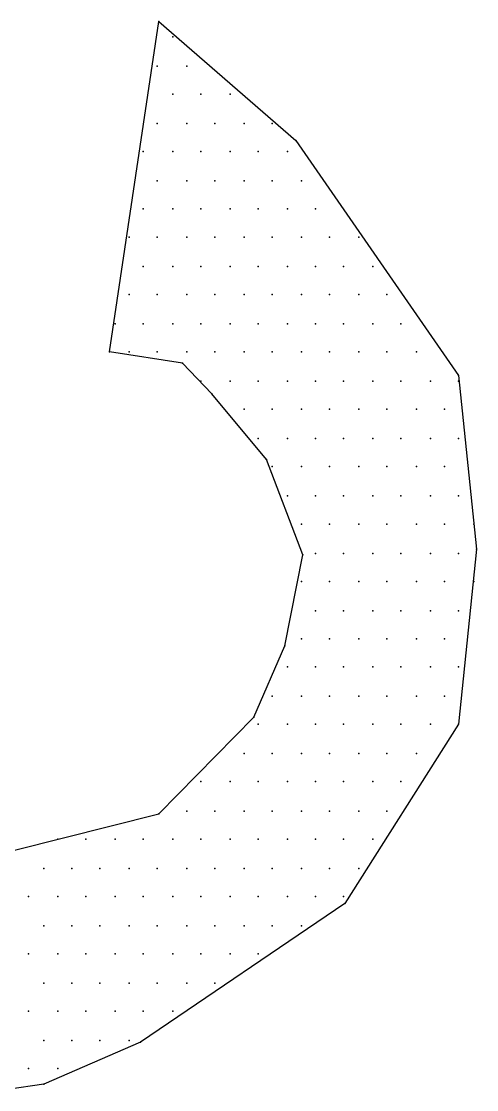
# Model space of a CAD drawing. Extents: x 199580 to 199930, y 645370 to 645670.
# Drawn here: x 199640.675 to 199641.361, y 645648.153 to 645649.764 of the extents above; entities that cross this region are included whole.
import ezdxf

# ---------------------------------------------------------------- set-up
doc = ezdxf.new("R2010")
doc.units = 0
doc.header["$LTSCALE"] = 0.2
doc.layers.add('KOTERET', color=1, linetype='Continuous')

msp = doc.modelspace()

# ---------------------------------------------------------------- linework, layer by layer
at = {"layer": 'KOTERET', "color": 2, "linetype": 'Continuous'}
for points in [[(199640.8076, 645649.2655), (199640.8815, 645649.7638)], [(199640.8815, 645649.7638), (199641.0884, 645649.5843)], [(199640.9026, 645649.7405), (199640.9026, 645649.7405)], [(199640.8794, 645649.6962), (199640.8794, 645649.6962)], [(199640.9237, 645649.6962), (199640.9237, 645649.6962)], [(199640.9026, 645649.654), (199640.9026, 645649.654)], [(199640.9448, 645649.654), (199640.9448, 645649.654)], [(199640.9891, 645649.654), (199640.9891, 645649.654)], [(199640.8794, 645649.6097), (199640.8794, 645649.6097)], [(199640.9237, 645649.6097), (199640.9237, 645649.6097)], [(199640.9659, 645649.6097), (199640.9659, 645649.6097)], [(199641.0103, 645649.6097), (199641.0103, 645649.6097)], [(199641.0525, 645649.6097), (199641.0525, 645649.6097)], [(199641.0884, 645649.5843), (199641.3333, 645649.2296)], [(199640.8582, 645649.5674), (199640.8582, 645649.5674)], [(199640.9026, 645649.5674), (199640.9026, 645649.5674)], [(199640.9448, 645649.5674), (199640.9448, 645649.5674)], [(199640.9891, 645649.5674), (199640.9891, 645649.5674)], [(199641.0314, 645649.5674), (199641.0314, 645649.5674)], [(199641.0757, 645649.5674), (199641.0757, 645649.5674)], [(199640.8794, 645649.5231), (199640.8794, 645649.5231)], [(199640.9237, 645649.5231), (199640.9237, 645649.5231)], [(199640.9659, 645649.5231), (199640.9659, 645649.5231)], [(199641.0103, 645649.5231), (199641.0103, 645649.5231)], [(199641.0525, 645649.5231), (199641.0525, 645649.5231)], [(199641.0968, 645649.5231), (199641.0968, 645649.5231)], [(199640.8582, 645649.4809), (199640.8582, 645649.4809)], [(199640.9026, 645649.4809), (199640.9026, 645649.4809)], [(199640.9448, 645649.4809), (199640.9448, 645649.4809)], [(199640.9891, 645649.4809), (199640.9891, 645649.4809)], [(199641.0314, 645649.4809), (199641.0314, 645649.4809)], [(199641.0757, 645649.4809), (199641.0757, 645649.4809)], [(199641.1179, 645649.4809), (199641.1179, 645649.4809)], [(199640.8371, 645649.4386), (199640.8371, 645649.4386)], [(199640.8794, 645649.4386), (199640.8794, 645649.4386)], [(199640.9237, 645649.4386), (199640.9237, 645649.4386)], [(199640.9659, 645649.4386), (199640.9659, 645649.4386)], [(199641.0103, 645649.4386), (199641.0103, 645649.4386)], [(199641.0525, 645649.4386), (199641.0525, 645649.4386)], [(199641.0968, 645649.4386), (199641.0968, 645649.4386)], [(199641.139, 645649.4386), (199641.139, 645649.4386)], [(199641.1834, 645649.4386), (199641.1834, 645649.4386)], [(199640.8582, 645649.3943), (199640.8582, 645649.3943)], [(199640.9026, 645649.3943), (199640.9026, 645649.3943)], [(199640.9448, 645649.3943), (199640.9448, 645649.3943)], [(199640.9891, 645649.3943), (199640.9891, 645649.3943)], [(199641.0314, 645649.3943), (199641.0314, 645649.3943)], [(199641.0757, 645649.3943), (199641.0757, 645649.3943)], [(199641.1179, 645649.3943), (199641.1179, 645649.3943)], [(199641.1602, 645649.3943), (199641.1602, 645649.3943)], [(199641.2045, 645649.3943), (199641.2045, 645649.3943)], [(199640.8371, 645649.3521), (199640.8371, 645649.3521)], [(199640.8794, 645649.3521), (199640.8794, 645649.3521)], [(199640.9237, 645649.3521), (199640.9237, 645649.3521)], [(199640.9659, 645649.3521), (199640.9659, 645649.3521)], [(199641.0103, 645649.3521), (199641.0103, 645649.3521)], [(199641.0525, 645649.3521), (199641.0525, 645649.3521)], [(199641.0968, 645649.3521), (199641.0968, 645649.3521)], [(199641.139, 645649.3521), (199641.139, 645649.3521)], [(199641.1834, 645649.3521), (199641.1834, 645649.3521)], [(199641.2256, 645649.3521), (199641.2256, 645649.3521)], [(199640.816, 645649.3077), (199640.816, 645649.3077)], [(199640.8582, 645649.3077), (199640.8582, 645649.3077)], [(199640.9026, 645649.3077), (199640.9026, 645649.3077)], [(199640.9448, 645649.3077), (199640.9448, 645649.3077)], [(199640.9891, 645649.3077), (199640.9891, 645649.3077)], [(199641.0314, 645649.3077), (199641.0314, 645649.3077)], [(199641.0757, 645649.3077), (199641.0757, 645649.3077)], [(199641.1179, 645649.3077), (199641.1179, 645649.3077)], [(199641.1602, 645649.3077), (199641.1602, 645649.3077)], [(199641.2045, 645649.3077), (199641.2045, 645649.3077)], [(199641.2467, 645649.3077), (199641.2467, 645649.3077)], [(199640.9174, 645649.2486), (199640.8076, 645649.2655)], [(199640.8371, 645649.2655), (199640.8371, 645649.2655)], [(199640.8794, 645649.2655), (199640.8794, 645649.2655)], [(199640.9237, 645649.2655), (199640.9237, 645649.2655)], [(199640.9659, 645649.2655), (199640.9659, 645649.2655)], [(199641.0103, 645649.2655), (199641.0103, 645649.2655)], [(199641.0525, 645649.2655), (199641.0525, 645649.2655)], [(199641.0968, 645649.2655), (199641.0968, 645649.2655)], [(199641.139, 645649.2655), (199641.139, 645649.2655)], [(199641.1834, 645649.2655), (199641.1834, 645649.2655)], [(199641.2256, 645649.2655), (199641.2256, 645649.2655)], [(199641.2699, 645649.2655), (199641.2699, 645649.2655)], [(199640.9617, 645649.2022), (199640.9174, 645649.2486)], [(199640.9448, 645649.2212), (199640.9448, 645649.2212)], [(199640.9891, 645649.2212), (199640.9891, 645649.2212)], [(199641.0314, 645649.2212), (199641.0314, 645649.2212)], [(199641.0757, 645649.2212), (199641.0757, 645649.2212)], [(199641.1179, 645649.2212), (199641.1179, 645649.2212)], [(199641.1602, 645649.2212), (199641.1602, 645649.2212)], [(199641.2045, 645649.2212), (199641.2045, 645649.2212)], [(199641.2467, 645649.2212), (199641.2467, 645649.2212)], [(199641.2911, 645649.2212), (199641.2911, 645649.2212)], [(199641.3333, 645649.2296), (199641.3607, 645648.9678)], [(199641.3333, 645649.2212), (199641.3333, 645649.2212)], [(199641.044, 645649.1029), (199640.9617, 645649.2022)], [(199641.0103, 645649.179), (199641.0103, 645649.179)], [(199641.0525, 645649.179), (199641.0525, 645649.179)], [(199641.0968, 645649.179), (199641.0968, 645649.179)], [(199641.139, 645649.179), (199641.139, 645649.179)], [(199641.1834, 645649.179), (199641.1834, 645649.179)], [(199641.2256, 645649.179), (199641.2256, 645649.179)], [(199641.2699, 645649.179), (199641.2699, 645649.179)], [(199641.3122, 645649.179), (199641.3122, 645649.179)], [(199641.0314, 645649.1346), (199641.0314, 645649.1346)], [(199641.0757, 645649.1346), (199641.0757, 645649.1346)], [(199641.1179, 645649.1346), (199641.1179, 645649.1346)], [(199641.1602, 645649.1346), (199641.1602, 645649.1346)], [(199641.2045, 645649.1346), (199641.2045, 645649.1346)], [(199641.2467, 645649.1346), (199641.2467, 645649.1346)], [(199641.2911, 645649.1346), (199641.2911, 645649.1346)], [(199641.3333, 645649.1346), (199641.3333, 645649.1346)], [(199641.0989, 645648.9594), (199641.044, 645649.1029)], [(199641.0525, 645649.0924), (199641.0525, 645649.0924)], [(199641.0968, 645649.0924), (199641.0968, 645649.0924)], [(199641.139, 645649.0924), (199641.139, 645649.0924)], [(199641.1834, 645649.0924), (199641.1834, 645649.0924)], [(199641.2256, 645649.0924), (199641.2256, 645649.0924)], [(199641.2699, 645649.0924), (199641.2699, 645649.0924)], [(199641.3122, 645649.0924), (199641.3122, 645649.0924)], [(199641.0757, 645649.0481), (199641.0757, 645649.0481)], [(199641.1179, 645649.0481), (199641.1179, 645649.0481)], [(199641.1602, 645649.0481), (199641.1602, 645649.0481)], [(199641.2045, 645649.0481), (199641.2045, 645649.0481)], [(199641.2467, 645649.0481), (199641.2467, 645649.0481)], [(199641.2911, 645649.0481), (199641.2911, 645649.0481)], [(199641.3333, 645649.0481), (199641.3333, 645649.0481)], [(199641.0968, 645649.0058), (199641.0968, 645649.0058)], [(199641.139, 645649.0058), (199641.139, 645649.0058)], [(199641.1834, 645649.0058), (199641.1834, 645649.0058)], [(199641.2256, 645649.0058), (199641.2256, 645649.0058)], [(199641.2699, 645649.0058), (199641.2699, 645649.0058)], [(199641.3122, 645649.0058), (199641.3122, 645649.0058)], [(199641.3565, 645649.0058), (199641.3565, 645649.0058)], [(199641.3607, 645648.9678), (199641.3333, 645648.7039)], [(199641.0715, 645648.8221), (199641.0989, 645648.9594)], [(199641.1179, 645648.9615), (199641.1179, 645648.9615)], [(199641.1602, 645648.9615), (199641.1602, 645648.9615)], [(199641.2045, 645648.9615), (199641.2045, 645648.9615)], [(199641.2467, 645648.9615), (199641.2467, 645648.9615)], [(199641.2911, 645648.9615), (199641.2911, 645648.9615)], [(199641.3333, 645648.9615), (199641.3333, 645648.9615)], [(199641.0968, 645648.9193), (199641.0968, 645648.9193)], [(199641.139, 645648.9193), (199641.139, 645648.9193)], [(199641.1834, 645648.9193), (199641.1834, 645648.9193)], [(199641.2256, 645648.9193), (199641.2256, 645648.9193)], [(199641.2699, 645648.9193), (199641.2699, 645648.9193)], [(199641.3122, 645648.9193), (199641.3122, 645648.9193)], [(199641.3565, 645648.9193), (199641.3565, 645648.9193)], [(199641.1179, 645648.8749), (199641.1179, 645648.8749)], [(199641.1602, 645648.8749), (199641.1602, 645648.8749)], [(199641.2045, 645648.8749), (199641.2045, 645648.8749)], [(199641.2467, 645648.8749), (199641.2467, 645648.8749)], [(199641.2911, 645648.8749), (199641.2911, 645648.8749)], [(199641.3333, 645648.8749), (199641.3333, 645648.8749)], [(199641.025, 645648.7145), (199641.0715, 645648.8221)], [(199641.0968, 645648.8327), (199641.0968, 645648.8327)], [(199641.139, 645648.8327), (199641.139, 645648.8327)], [(199641.1834, 645648.8327), (199641.1834, 645648.8327)], [(199641.2256, 645648.8327), (199641.2256, 645648.8327)], [(199641.2699, 645648.8327), (199641.2699, 645648.8327)], [(199641.3122, 645648.8327), (199641.3122, 645648.8327)], [(199641.0757, 645648.7905), (199641.0757, 645648.7905)], [(199641.1179, 645648.7905), (199641.1179, 645648.7905)], [(199641.1602, 645648.7905), (199641.1602, 645648.7905)], [(199641.2045, 645648.7905), (199641.2045, 645648.7905)], [(199641.2467, 645648.7905), (199641.2467, 645648.7905)], [(199641.2911, 645648.7905), (199641.2911, 645648.7905)], [(199641.3333, 645648.7905), (199641.3333, 645648.7905)], [(199641.0525, 645648.7461), (199641.0525, 645648.7461)], [(199641.0968, 645648.7461), (199641.0968, 645648.7461)], [(199641.139, 645648.7461), (199641.139, 645648.7461)], [(199641.1834, 645648.7461), (199641.1834, 645648.7461)], [(199641.2256, 645648.7461), (199641.2256, 645648.7461)], [(199641.2699, 645648.7461), (199641.2699, 645648.7461)], [(199641.3122, 645648.7461), (199641.3122, 645648.7461)], [(199640.8815, 645648.5688), (199641.025, 645648.7145)], [(199641.0314, 645648.7039), (199641.0314, 645648.7039)], [(199641.0757, 645648.7039), (199641.0757, 645648.7039)], [(199641.1179, 645648.7039), (199641.1179, 645648.7039)], [(199641.1602, 645648.7039), (199641.1602, 645648.7039)], [(199641.3333, 645648.7039), (199641.1623, 645648.4337)], [(199641.2045, 645648.7039), (199641.2045, 645648.7039)], [(199641.2467, 645648.7039), (199641.2467, 645648.7039)], [(199641.2911, 645648.7039), (199641.2911, 645648.7039)], [(199641.0103, 645648.6596), (199641.0103, 645648.6596)], [(199641.0525, 645648.6596), (199641.0525, 645648.6596)], [(199641.0968, 645648.6596), (199641.0968, 645648.6596)], [(199641.139, 645648.6596), (199641.139, 645648.6596)], [(199641.1834, 645648.6596), (199641.1834, 645648.6596)], [(199641.2256, 645648.6596), (199641.2256, 645648.6596)], [(199641.2699, 645648.6596), (199641.2699, 645648.6596)], [(199640.9448, 645648.6174), (199640.9448, 645648.6174)], [(199640.9891, 645648.6174), (199640.9891, 645648.6174)], [(199641.0314, 645648.6174), (199641.0314, 645648.6174)], [(199641.0757, 645648.6174), (199641.0757, 645648.6174)], [(199641.1179, 645648.6174), (199641.1179, 645648.6174)], [(199641.1602, 645648.6174), (199641.1602, 645648.6174)], [(199641.2045, 645648.6174), (199641.2045, 645648.6174)], [(199641.2467, 645648.6174), (199641.2467, 645648.6174)], [(199640.664, 645648.5139), (199640.8815, 645648.5688)], [(199640.9237, 645648.573), (199640.9237, 645648.573)], [(199640.9659, 645648.573), (199640.9659, 645648.573)], [(199641.0103, 645648.573), (199641.0103, 645648.573)], [(199641.0525, 645648.573), (199641.0525, 645648.573)], [(199641.0968, 645648.573), (199641.0968, 645648.573)], [(199641.139, 645648.573), (199641.139, 645648.573)], [(199641.1834, 645648.573), (199641.1834, 645648.573)], [(199641.2256, 645648.573), (199641.2256, 645648.573)], [(199640.7295, 645648.5308), (199640.7295, 645648.5308)], [(199640.7717, 645648.5308), (199640.7717, 645648.5308)], [(199640.816, 645648.5308), (199640.816, 645648.5308)], [(199640.8582, 645648.5308), (199640.8582, 645648.5308)], [(199640.9026, 645648.5308), (199640.9026, 645648.5308)], [(199640.9448, 645648.5308), (199640.9448, 645648.5308)], [(199640.9891, 645648.5308), (199640.9891, 645648.5308)], [(199641.0314, 645648.5308), (199641.0314, 645648.5308)], [(199641.0757, 645648.5308), (199641.0757, 645648.5308)], [(199641.1179, 645648.5308), (199641.1179, 645648.5308)], [(199641.1602, 645648.5308), (199641.1602, 645648.5308)], [(199641.2045, 645648.5308), (199641.2045, 645648.5308)], [(199640.7083, 645648.4865), (199640.7083, 645648.4865)], [(199640.7506, 645648.4865), (199640.7506, 645648.4865)], [(199640.7928, 645648.4865), (199640.7928, 645648.4865)], [(199640.8371, 645648.4865), (199640.8371, 645648.4865)], [(199640.8794, 645648.4865), (199640.8794, 645648.4865)], [(199640.9237, 645648.4865), (199640.9237, 645648.4865)], [(199640.9659, 645648.4865), (199640.9659, 645648.4865)], [(199641.0103, 645648.4865), (199641.0103, 645648.4865)], [(199641.0525, 645648.4865), (199641.0525, 645648.4865)], [(199641.0968, 645648.4865), (199641.0968, 645648.4865)], [(199641.139, 645648.4865), (199641.139, 645648.4865)], [(199641.1834, 645648.4865), (199641.1834, 645648.4865)], [(199640.6851, 645648.4442), (199640.6851, 645648.4442)], [(199640.7295, 645648.4442), (199640.7295, 645648.4442)], [(199640.7717, 645648.4442), (199640.7717, 645648.4442)], [(199640.816, 645648.4442), (199640.816, 645648.4442)], [(199641.1623, 645648.4337), (199640.854, 645648.2247)], [(199640.8582, 645648.4442), (199640.8582, 645648.4442)], [(199640.9026, 645648.4442), (199640.9026, 645648.4442)], [(199640.9448, 645648.4442), (199640.9448, 645648.4442)], [(199640.9891, 645648.4442), (199640.9891, 645648.4442)], [(199641.0314, 645648.4442), (199641.0314, 645648.4442)], [(199641.0757, 645648.4442), (199641.0757, 645648.4442)], [(199641.1179, 645648.4442), (199641.1179, 645648.4442)], [(199641.1602, 645648.4442), (199641.1602, 645648.4442)], [(199640.7083, 645648.3999), (199640.7083, 645648.3999)], [(199640.7506, 645648.3999), (199640.7506, 645648.3999)], [(199640.7928, 645648.3999), (199640.7928, 645648.3999)], [(199640.8371, 645648.3999), (199640.8371, 645648.3999)], [(199640.8794, 645648.3999), (199640.8794, 645648.3999)], [(199640.9237, 645648.3999), (199640.9237, 645648.3999)], [(199640.9659, 645648.3999), (199640.9659, 645648.3999)], [(199641.0103, 645648.3999), (199641.0103, 645648.3999)], [(199641.0525, 645648.3999), (199641.0525, 645648.3999)], [(199641.0968, 645648.3999), (199641.0968, 645648.3999)], [(199640.6851, 645648.3577), (199640.6851, 645648.3577)], [(199640.7295, 645648.3577), (199640.7295, 645648.3577)], [(199640.7717, 645648.3577), (199640.7717, 645648.3577)], [(199640.816, 645648.3577), (199640.816, 645648.3577)], [(199640.8582, 645648.3577), (199640.8582, 645648.3577)], [(199640.9026, 645648.3577), (199640.9026, 645648.3577)], [(199640.9448, 645648.3577), (199640.9448, 645648.3577)], [(199640.9891, 645648.3577), (199640.9891, 645648.3577)], [(199641.0314, 645648.3577), (199641.0314, 645648.3577)], [(199640.7083, 645648.3133), (199640.7083, 645648.3133)], [(199640.7506, 645648.3133), (199640.7506, 645648.3133)], [(199640.7928, 645648.3133), (199640.7928, 645648.3133)], [(199640.8371, 645648.3133), (199640.8371, 645648.3133)], [(199640.8794, 645648.3133), (199640.8794, 645648.3133)], [(199640.9237, 645648.3133), (199640.9237, 645648.3133)], [(199640.9659, 645648.3133), (199640.9659, 645648.3133)], [(199640.6851, 645648.2711), (199640.6851, 645648.2711)], [(199640.7295, 645648.2711), (199640.7295, 645648.2711)], [(199640.7717, 645648.2711), (199640.7717, 645648.2711)], [(199640.816, 645648.2711), (199640.816, 645648.2711)], [(199640.8582, 645648.2711), (199640.8582, 645648.2711)], [(199640.9026, 645648.2711), (199640.9026, 645648.2711)], [(199640.7083, 645648.2268), (199640.7083, 645648.2268)], [(199640.854, 645648.2247), (199640.7083, 645648.1613)], [(199640.7506, 645648.2268), (199640.7506, 645648.2268)], [(199640.7928, 645648.2268), (199640.7928, 645648.2268)], [(199640.8371, 645648.2268), (199640.8371, 645648.2268)], [(199640.6851, 645648.1845), (199640.6851, 645648.1845)], [(199640.7295, 645648.1845), (199640.7295, 645648.1845)], [(199640.7083, 645648.1613), (199640.6534, 645648.1529)]]:
    msp.add_lwpolyline(points, dxfattribs=at)
at = {"layer": 'KOTERET', "color": 1}
for p in [(199640.8815, 645649.7638), (199640.8815, 645649.7638), (199640.9026, 645649.7405), (199640.9026, 645649.7405), (199640.8794, 645649.6962), (199640.8794, 645649.6962), (199640.9237, 645649.6962), (199640.9237, 645649.6962), (199640.9026, 645649.654), (199640.9026, 645649.654), (199640.9448, 645649.654), (199640.9448, 645649.654), (199640.9891, 645649.654), (199640.9891, 645649.654), (199640.8794, 645649.6097), (199640.8794, 645649.6097), (199640.9237, 645649.6097), (199640.9237, 645649.6097), (199640.9659, 645649.6097), (199640.9659, 645649.6097), (199641.0103, 645649.6097), (199641.0103, 645649.6097), (199641.0525, 645649.6097), (199641.0525, 645649.6097), (199641.0884, 645649.5843), (199641.0884, 645649.5843), (199640.8582, 645649.5674), (199640.8582, 645649.5674), (199640.9026, 645649.5674), (199640.9026, 645649.5674), (199640.9448, 645649.5674), (199640.9448, 645649.5674), (199640.9891, 645649.5674), (199640.9891, 645649.5674), (199641.0314, 645649.5674), (199641.0314, 645649.5674), (199641.0757, 645649.5674), (199641.0757, 645649.5674), (199640.8794, 645649.5231), (199640.8794, 645649.5231), (199640.9237, 645649.5231), (199640.9237, 645649.5231), (199640.9659, 645649.5231), (199640.9659, 645649.5231), (199641.0103, 645649.5231), (199641.0103, 645649.5231), (199641.0525, 645649.5231), (199641.0525, 645649.5231), (199641.0968, 645649.5231), (199641.0968, 645649.5231), (199640.8582, 645649.4809), (199640.8582, 645649.4809), (199640.9026, 645649.4809), (199640.9026, 645649.4809), (199640.9448, 645649.4809), (199640.9448, 645649.4809), (199640.9891, 645649.4809), (199640.9891, 645649.4809), (199641.0314, 645649.4809), (199641.0314, 645649.4809), (199641.0757, 645649.4809), (199641.0757, 645649.4809), (199641.1179, 645649.4809), (199641.1179, 645649.4809), (199640.8371, 645649.4386), (199640.8371, 645649.4386), (199640.8794, 645649.4386), (199640.8794, 645649.4386), (199640.9237, 645649.4386), (199640.9237, 645649.4386), (199640.9659, 645649.4386), (199640.9659, 645649.4386), (199641.0103, 645649.4386), (199641.0103, 645649.4386), (199641.0525, 645649.4386), (199641.0525, 645649.4386), (199641.0968, 645649.4386), (199641.0968, 645649.4386), (199641.139, 645649.4386), (199641.139, 645649.4386), (199641.1834, 645649.4386), (199641.1834, 645649.4386), (199640.8582, 645649.3943), (199640.8582, 645649.3943), (199640.9026, 645649.3943), (199640.9026, 645649.3943), (199640.9448, 645649.3943), (199640.9448, 645649.3943), (199640.9891, 645649.3943), (199640.9891, 645649.3943), (199641.0314, 645649.3943), (199641.0314, 645649.3943), (199641.0757, 645649.3943), (199641.0757, 645649.3943), (199641.1179, 645649.3943), (199641.1179, 645649.3943), (199641.1602, 645649.3943), (199641.1602, 645649.3943), (199641.2045, 645649.3943), (199641.2045, 645649.3943), (199640.8371, 645649.3521), (199640.8371, 645649.3521), (199640.8794, 645649.3521), (199640.8794, 645649.3521), (199640.9237, 645649.3521), (199640.9237, 645649.3521), (199640.9659, 645649.3521), (199640.9659, 645649.3521), (199641.0103, 645649.3521), (199641.0103, 645649.3521), (199641.0525, 645649.3521), (199641.0525, 645649.3521), (199641.0968, 645649.3521), (199641.0968, 645649.3521), (199641.139, 645649.3521), (199641.139, 645649.3521), (199641.1834, 645649.3521), (199641.1834, 645649.3521), (199641.2256, 645649.3521), (199641.2256, 645649.3521), (199640.816, 645649.3077), (199640.816, 645649.3077), (199640.8582, 645649.3077), (199640.8582, 645649.3077), (199640.9026, 645649.3077), (199640.9026, 645649.3077), (199640.9448, 645649.3077), (199640.9448, 645649.3077), (199640.9891, 645649.3077), (199640.9891, 645649.3077), (199641.0314, 645649.3077), (199641.0314, 645649.3077), (199641.0757, 645649.3077), (199641.0757, 645649.3077), (199641.1179, 645649.3077), (199641.1179, 645649.3077), (199641.1602, 645649.3077), (199641.1602, 645649.3077), (199641.2045, 645649.3077), (199641.2045, 645649.3077), (199641.2467, 645649.3077), (199641.2467, 645649.3077), (199640.8076, 645649.2655), (199640.8076, 645649.2655), (199640.8371, 645649.2655), (199640.8371, 645649.2655), (199640.8794, 645649.2655), (199640.8794, 645649.2655), (199640.9237, 645649.2655), (199640.9237, 645649.2655), (199640.9659, 645649.2655), (199640.9659, 645649.2655), (199641.0103, 645649.2655), (199641.0103, 645649.2655), (199641.0525, 645649.2655), (199641.0525, 645649.2655), (199641.0968, 645649.2655), (199641.0968, 645649.2655), (199641.139, 645649.2655), (199641.139, 645649.2655), (199641.1834, 645649.2655), (199641.1834, 645649.2655), (199641.2256, 645649.2655), (199641.2256, 645649.2655), (199641.2699, 645649.2655), (199641.2699, 645649.2655), (199640.9174, 645649.2486), (199640.9174, 645649.2486), (199640.9448, 645649.2212), (199640.9448, 645649.2212), (199640.9891, 645649.2212), (199640.9891, 645649.2212), (199641.0314, 645649.2212), (199641.0314, 645649.2212), (199641.0757, 645649.2212), (199641.0757, 645649.2212), (199641.1179, 645649.2212), (199641.1179, 645649.2212), (199641.1602, 645649.2212), (199641.1602, 645649.2212), (199641.2045, 645649.2212), (199641.2045, 645649.2212), (199641.2467, 645649.2212), (199641.2467, 645649.2212), (199641.2911, 645649.2212), (199641.2911, 645649.2212), (199641.3333, 645649.2296), (199641.3333, 645649.2296), (199641.3333, 645649.2212), (199641.3333, 645649.2212), (199640.9617, 645649.2022), (199640.9617, 645649.2022), (199641.0103, 645649.179), (199641.0103, 645649.179), (199641.0525, 645649.179), (199641.0525, 645649.179), (199641.0968, 645649.179), (199641.0968, 645649.179), (199641.139, 645649.179), (199641.139, 645649.179), (199641.1834, 645649.179), (199641.1834, 645649.179), (199641.2256, 645649.179), (199641.2256, 645649.179), (199641.2699, 645649.179), (199641.2699, 645649.179), (199641.3122, 645649.179), (199641.3122, 645649.179), (199641.0314, 645649.1346), (199641.0314, 645649.1346), (199641.0757, 645649.1346), (199641.0757, 645649.1346), (199641.1179, 645649.1346), (199641.1179, 645649.1346), (199641.1602, 645649.1346), (199641.1602, 645649.1346), (199641.2045, 645649.1346), (199641.2045, 645649.1346), (199641.2467, 645649.1346), (199641.2467, 645649.1346), (199641.2911, 645649.1346), (199641.2911, 645649.1346), (199641.3333, 645649.1346), (199641.3333, 645649.1346), (199641.044, 645649.1029), (199641.044, 645649.1029), (199641.0525, 645649.0924), (199641.0525, 645649.0924), (199641.0968, 645649.0924), (199641.0968, 645649.0924), (199641.139, 645649.0924), (199641.139, 645649.0924), (199641.1834, 645649.0924), (199641.1834, 645649.0924), (199641.2256, 645649.0924), (199641.2256, 645649.0924), (199641.2699, 645649.0924), (199641.2699, 645649.0924), (199641.3122, 645649.0924), (199641.3122, 645649.0924), (199641.0757, 645649.0481), (199641.0757, 645649.0481), (199641.1179, 645649.0481), (199641.1179, 645649.0481), (199641.1602, 645649.0481), (199641.1602, 645649.0481), (199641.2045, 645649.0481), (199641.2045, 645649.0481), (199641.2467, 645649.0481), (199641.2467, 645649.0481), (199641.2911, 645649.0481), (199641.2911, 645649.0481), (199641.3333, 645649.0481), (199641.3333, 645649.0481), (199641.0968, 645649.0058), (199641.0968, 645649.0058), (199641.139, 645649.0058), (199641.139, 645649.0058), (199641.1834, 645649.0058), (199641.1834, 645649.0058), (199641.2256, 645649.0058), (199641.2256, 645649.0058), (199641.2699, 645649.0058), (199641.2699, 645649.0058), (199641.3122, 645649.0058), (199641.3122, 645649.0058), (199641.3565, 645649.0058), (199641.3565, 645649.0058), (199641.3607, 645648.9678), (199641.3607, 645648.9678), (199641.0989, 645648.9594), (199641.0989, 645648.9594), (199641.1179, 645648.9615), (199641.1179, 645648.9615), (199641.1602, 645648.9615), (199641.1602, 645648.9615), (199641.2045, 645648.9615), (199641.2045, 645648.9615), (199641.2467, 645648.9615), (199641.2467, 645648.9615), (199641.2911, 645648.9615), (199641.2911, 645648.9615), (199641.3333, 645648.9615), (199641.3333, 645648.9615), (199641.0968, 645648.9193), (199641.0968, 645648.9193), (199641.139, 645648.9193), (199641.139, 645648.9193), (199641.1834, 645648.9193), (199641.1834, 645648.9193), (199641.2256, 645648.9193), (199641.2256, 645648.9193), (199641.2699, 645648.9193), (199641.2699, 645648.9193), (199641.3122, 645648.9193), (199641.3122, 645648.9193), (199641.3565, 645648.9193), (199641.3565, 645648.9193), (199641.1179, 645648.8749), (199641.1179, 645648.8749), (199641.1602, 645648.8749), (199641.1602, 645648.8749), (199641.2045, 645648.8749), (199641.2045, 645648.8749), (199641.2467, 645648.8749), (199641.2467, 645648.8749), (199641.2911, 645648.8749), (199641.2911, 645648.8749), (199641.3333, 645648.8749), (199641.3333, 645648.8749), (199641.0715, 645648.8221), (199641.0715, 645648.8221), (199641.0968, 645648.8327), (199641.0968, 645648.8327), (199641.139, 645648.8327), (199641.139, 645648.8327), (199641.1834, 645648.8327), (199641.1834, 645648.8327), (199641.2256, 645648.8327), (199641.2256, 645648.8327), (199641.2699, 645648.8327), (199641.2699, 645648.8327), (199641.3122, 645648.8327), (199641.3122, 645648.8327), (199641.0757, 645648.7905), (199641.0757, 645648.7905), (199641.1179, 645648.7905), (199641.1179, 645648.7905), (199641.1602, 645648.7905), (199641.1602, 645648.7905), (199641.2045, 645648.7905), (199641.2045, 645648.7905), (199641.2467, 645648.7905), (199641.2467, 645648.7905), (199641.2911, 645648.7905), (199641.2911, 645648.7905), (199641.3333, 645648.7905), (199641.3333, 645648.7905), (199641.0525, 645648.7461), (199641.0525, 645648.7461), (199641.0968, 645648.7461), (199641.0968, 645648.7461), (199641.139, 645648.7461), (199641.139, 645648.7461), (199641.1834, 645648.7461), (199641.1834, 645648.7461), (199641.2256, 645648.7461), (199641.2256, 645648.7461), (199641.2699, 645648.7461), (199641.2699, 645648.7461), (199641.3122, 645648.7461), (199641.3122, 645648.7461), (199641.025, 645648.7145), (199641.025, 645648.7145), (199641.0314, 645648.7039), (199641.0314, 645648.7039), (199641.0757, 645648.7039), (199641.0757, 645648.7039), (199641.1179, 645648.7039), (199641.1179, 645648.7039), (199641.1602, 645648.7039), (199641.1602, 645648.7039), (199641.2045, 645648.7039), (199641.2045, 645648.7039), (199641.2467, 645648.7039), (199641.2467, 645648.7039), (199641.2911, 645648.7039), (199641.2911, 645648.7039), (199641.3333, 645648.7039), (199641.3333, 645648.7039), (199641.0103, 645648.6596), (199641.0103, 645648.6596), (199641.0525, 645648.6596), (199641.0525, 645648.6596), (199641.0968, 645648.6596), (199641.0968, 645648.6596), (199641.139, 645648.6596), (199641.139, 645648.6596), (199641.1834, 645648.6596), (199641.1834, 645648.6596), (199641.2256, 645648.6596), (199641.2256, 645648.6596), (199641.2699, 645648.6596), (199641.2699, 645648.6596), (199640.9448, 645648.6174), (199640.9448, 645648.6174), (199640.9891, 645648.6174), (199640.9891, 645648.6174), (199641.0314, 645648.6174), (199641.0314, 645648.6174), (199641.0757, 645648.6174), (199641.0757, 645648.6174), (199641.1179, 645648.6174), (199641.1179, 645648.6174), (199641.1602, 645648.6174), (199641.1602, 645648.6174), (199641.2045, 645648.6174), (199641.2045, 645648.6174), (199641.2467, 645648.6174), (199641.2467, 645648.6174), (199640.8815, 645648.5688), (199640.8815, 645648.5688), (199640.9237, 645648.573), (199640.9237, 645648.573), (199640.9659, 645648.573), (199640.9659, 645648.573), (199641.0103, 645648.573), (199641.0103, 645648.573), (199641.0525, 645648.573), (199641.0525, 645648.573), (199641.0968, 645648.573), (199641.0968, 645648.573), (199641.139, 645648.573), (199641.139, 645648.573), (199641.1834, 645648.573), (199641.1834, 645648.573), (199641.2256, 645648.573), (199641.2256, 645648.573), (199640.7295, 645648.5308), (199640.7295, 645648.5308), (199640.7717, 645648.5308), (199640.7717, 645648.5308), (199640.816, 645648.5308), (199640.816, 645648.5308), (199640.8582, 645648.5308), (199640.8582, 645648.5308), (199640.9026, 645648.5308), (199640.9026, 645648.5308), (199640.9448, 645648.5308), (199640.9448, 645648.5308), (199640.9891, 645648.5308), (199640.9891, 645648.5308), (199641.0314, 645648.5308), (199641.0314, 645648.5308), (199641.0757, 645648.5308), (199641.0757, 645648.5308), (199641.1179, 645648.5308), (199641.1179, 645648.5308), (199641.1602, 645648.5308), (199641.1602, 645648.5308), (199641.2045, 645648.5308), (199641.2045, 645648.5308), (199640.7083, 645648.4865), (199640.7083, 645648.4865), (199640.7506, 645648.4865), (199640.7506, 645648.4865), (199640.7928, 645648.4865), (199640.7928, 645648.4865), (199640.8371, 645648.4865), (199640.8371, 645648.4865), (199640.8794, 645648.4865), (199640.8794, 645648.4865), (199640.9237, 645648.4865), (199640.9237, 645648.4865), (199640.9659, 645648.4865), (199640.9659, 645648.4865), (199641.0103, 645648.4865), (199641.0103, 645648.4865), (199641.0525, 645648.4865), (199641.0525, 645648.4865), (199641.0968, 645648.4865), (199641.0968, 645648.4865), (199641.139, 645648.4865), (199641.139, 645648.4865), (199641.1834, 645648.4865), (199641.1834, 645648.4865), (199640.6851, 645648.4442), (199640.6851, 645648.4442), (199640.7295, 645648.4442), (199640.7295, 645648.4442), (199640.7717, 645648.4442), (199640.7717, 645648.4442), (199640.816, 645648.4442), (199640.816, 645648.4442), (199640.8582, 645648.4442), (199640.8582, 645648.4442), (199640.9026, 645648.4442), (199640.9026, 645648.4442), (199640.9448, 645648.4442), (199640.9448, 645648.4442), (199640.9891, 645648.4442), (199640.9891, 645648.4442), (199641.0314, 645648.4442), (199641.0314, 645648.4442), (199641.0757, 645648.4442), (199641.0757, 645648.4442), (199641.1179, 645648.4442), (199641.1179, 645648.4442), (199641.1602, 645648.4442), (199641.1602, 645648.4442), (199641.1623, 645648.4337), (199641.1623, 645648.4337), (199640.7083, 645648.3999), (199640.7083, 645648.3999), (199640.7506, 645648.3999), (199640.7506, 645648.3999), (199640.7928, 645648.3999), (199640.7928, 645648.3999), (199640.8371, 645648.3999), (199640.8371, 645648.3999), (199640.8794, 645648.3999), (199640.8794, 645648.3999), (199640.9237, 645648.3999), (199640.9237, 645648.3999), (199640.9659, 645648.3999), (199640.9659, 645648.3999), (199641.0103, 645648.3999), (199641.0103, 645648.3999), (199641.0525, 645648.3999), (199641.0525, 645648.3999), (199641.0968, 645648.3999), (199641.0968, 645648.3999), (199640.6851, 645648.3577), (199640.6851, 645648.3577), (199640.7295, 645648.3577), (199640.7295, 645648.3577), (199640.7717, 645648.3577), (199640.7717, 645648.3577), (199640.816, 645648.3577), (199640.816, 645648.3577), (199640.8582, 645648.3577), (199640.8582, 645648.3577), (199640.9026, 645648.3577), (199640.9026, 645648.3577), (199640.9448, 645648.3577), (199640.9448, 645648.3577), (199640.9891, 645648.3577), (199640.9891, 645648.3577), (199641.0314, 645648.3577), (199641.0314, 645648.3577), (199640.7083, 645648.3133), (199640.7083, 645648.3133), (199640.7506, 645648.3133), (199640.7506, 645648.3133), (199640.7928, 645648.3133), (199640.7928, 645648.3133), (199640.8371, 645648.3133), (199640.8371, 645648.3133), (199640.8794, 645648.3133), (199640.8794, 645648.3133), (199640.9237, 645648.3133), (199640.9237, 645648.3133), (199640.9659, 645648.3133), (199640.9659, 645648.3133), (199640.6851, 645648.2711), (199640.6851, 645648.2711), (199640.7295, 645648.2711), (199640.7295, 645648.2711), (199640.7717, 645648.2711), (199640.7717, 645648.2711), (199640.816, 645648.2711), (199640.816, 645648.2711), (199640.8582, 645648.2711), (199640.8582, 645648.2711), (199640.9026, 645648.2711), (199640.9026, 645648.2711), (199640.7083, 645648.2268), (199640.7083, 645648.2268), (199640.7506, 645648.2268), (199640.7506, 645648.2268), (199640.7928, 645648.2268), (199640.7928, 645648.2268), (199640.8371, 645648.2268), (199640.8371, 645648.2268), (199640.854, 645648.2247), (199640.854, 645648.2247), (199640.6851, 645648.1845), (199640.6851, 645648.1845), (199640.7295, 645648.1845), (199640.7295, 645648.1845), (199640.7083, 645648.1613), (199640.7083, 645648.1613)]:
    msp.add_point(p, dxfattribs=at)

doc.saveas('drawing.dxf')
